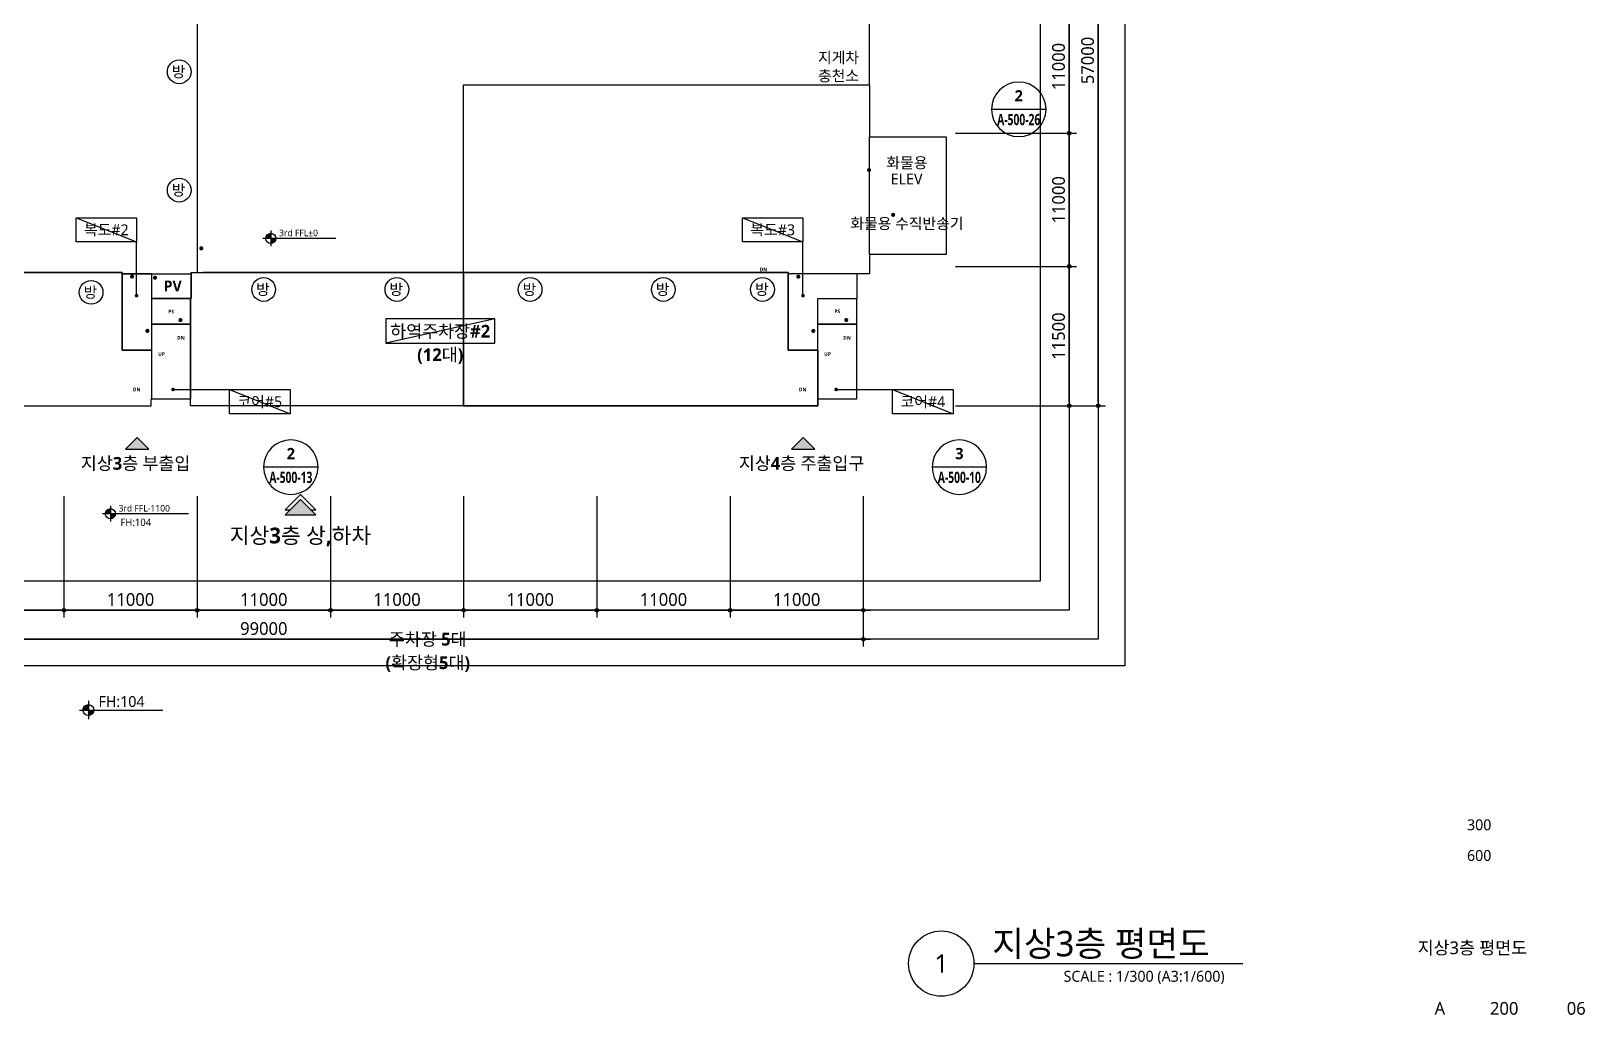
# Model space of a CAD drawing. Header units: millimetres. Extents: x -867282 to 190005487, y -1022614 to 455456909.
# Drawn here: x 1373665 to 1501965, y 7641 to 88844 of the extents above; entities that cross this region are included whole.
import ezdxf
from ezdxf.enums import TextEntityAlignment as Align

# ---------------------------------------------------------------- set-up
doc = ezdxf.new("R2010")
doc.units = ezdxf.units.MM
doc.header["$LTSCALE"] = 400
doc.header["$MEASUREMENT"] = 0
doc.header["$PDSIZE"] = -10
doc.layers.get('0').update_dxf_attribs({"linetype": 'CONTINUOUS'})
doc.layers.get('Defpoints').update_dxf_attribs({"color": 153, "linetype": 'CONTINUOUS'})
for name, color, linetype in [('A-ANNO-ENT', 1, 'CONTINUOUS'), ('A-ANNO-GRA1', 7, 'CONTINUOUS'), ('A-ANNO-PONT', 7, 'CONTINUOUS'), ('A-ANNO-SYMB', 7, 'CONTINUOUS'), ('A-ANNO-TEXT1', 7, 'CONTINUOUS'), ('A-ANNO-TEXT2', 3, 'CONTINUOUS'), ('A-ANNO-TITL', 7, 'CONTINUOUS'), ('A-FLOR-MARK-ARCH', 1, 'CONTINUOUS'), ('A-ST-AXIS-DIM', 7, 'CONTINUOUS'), ('AA-MKXS', 3, 'CONTINUOUS'), ('AA-XXXX-TXT1', 2, 'CONTINUOUS')]:
    doc.layers.add(name, color=color, linetype=linetype)
doc.layers.add('A-XXXX-SYMB', color=7, linetype='CONTINUOUS', lineweight=25)
doc.layers.add('Defpoint', color=161, linetype='CONTINUOUS', plot=False)
doc.layers.add('면적', color=210, linetype='CONTINUOUS', plot=False)
doc.styles.add('2020음성 1차', font='')
doc.styles.add('SAMOO', font='romans.shx', dxfattribs={"bigfont": 'whgtxt.shx'})
doc.styles.add('SH_대대리576', font='malgun.ttf')
doc.styles.add('SH_진천_나눔', font='')
doc.styles.get('2020음성 1차').set_extended_font_data('NanumGothic', bold=True)
doc.styles.get('SH_진천_나눔').set_extended_font_data('NanumGothic', bold=True)
doc.dimstyles.new('SHP 600', dxfattribs={"dimscale": 300, "dimtxt": 3.5, "dimasz": 1, "dimexe": 2, "dimexo": 2, "dimgap": 1, "dimtad": 1, "dimdec": 0, "dimzin": 0, "dimdsep": 46, "dimtxsty": 'SH_대대리576', "dimblk": 'DIMDOT', "dimcen": 0.09, "dimclrt": 3, "dimadec": 0, "dimazin": 1, "dimtfac": 1, "dimtdec": 0, "dimtix": 1, "dimtmove": 2, "dimatfit": 0, "dimldrblk": 'DIMDOT', "dimfxl": 1, "dimtolj": 1, "dimtzin": 0, "dimarcsym": 0})

# ---------------------------------------------------------------- blocks, each defined once
blk = doc.blocks.new('DIMDOT')
at = {"color": 0}
blk.add_line((-2, 0), (2, 0), dxfattribs=at)
for radius in [0.5, 0.25]:
    blk.add_circle((0, 0), radius, dxfattribs=at)
blk = doc.blocks.new('*D222')
at = {"layer": 'A-ST-AXIS-DIM', "color": 0, "lineweight": -2, "transparency": 16777216}
for p, q in [((1449982, 91416), (1459982, 91416)), ((1459382, 80716), (1459382, 91116)), ((1449982, 80416), (1459982, 80416))]:
    blk.add_line(p, q, dxfattribs=at)
at = {"layer": 'Defpoints', "color": 0, "transparency": 16777216}
for p in [(1449382, 91416), (1459382, 91416), (1449382, 80416)]:
    blk.add_point(p, dxfattribs=at)
at = {"layer": 'A-ST-AXIS-DIM', "color": 0, "linetype": 'ByBlock', "lineweight": -2, "transparency": 16777216, "xscale": 300, "yscale": 300, "zscale": 300}
for p, rotation in [((1459382, 91416), 90), ((1459382, 80416), 270)]:
    blk.add_blockref('DIMDOT', p, dxfattribs=dict(at, rotation=rotation))
at = {"layer": 'A-ST-AXIS-DIM', "color": 3, "transparency": 16777216, "insert": (1458506, 85916), "char_height": 1050, "attachment_point": 5, "rotation": 90, "style": 'SH_대대리576'}
blk.add_mtext('\\A1;11000', dxfattribs=at)
blk = doc.blocks.new('*D223')
at = {"layer": 'A-ST-AXIS-DIM', "color": 0, "lineweight": -2, "transparency": 16777216}
for p, q in [((1449982, 80416), (1459982, 80416)), ((1459382, 69716), (1459382, 80116)), ((1449982, 69416), (1459982, 69416))]:
    blk.add_line(p, q, dxfattribs=at)
at = {"layer": 'Defpoints', "color": 0, "transparency": 16777216}
for p in [(1449382, 80416), (1459382, 80416), (1449382, 69416)]:
    blk.add_point(p, dxfattribs=at)
at = {"layer": 'A-ST-AXIS-DIM', "color": 0, "linetype": 'ByBlock', "lineweight": -2, "transparency": 16777216, "xscale": 300, "yscale": 300, "zscale": 300}
for p, rotation in [((1459382, 80416), 90), ((1459382, 69416), 270)]:
    blk.add_blockref('DIMDOT', p, dxfattribs=dict(at, rotation=rotation))
at = {"layer": 'A-ST-AXIS-DIM', "color": 3, "transparency": 16777216, "insert": (1458506, 74916), "char_height": 1050, "attachment_point": 5, "rotation": 90, "style": 'SH_대대리576'}
blk.add_mtext('\\A1;11000', dxfattribs=at)
blk = doc.blocks.new('*D224')
at = {"layer": 'A-ST-AXIS-DIM', "color": 0, "lineweight": -2, "transparency": 16777216}
for p, q in [((1449982, 69416), (1459982, 69416)), ((1459382, 58216), (1459382, 69116)), ((1449982, 57916), (1459982, 57916))]:
    blk.add_line(p, q, dxfattribs=at)
at = {"layer": 'Defpoints', "color": 0, "transparency": 16777216}
for p in [(1449382, 69416), (1459382, 69416), (1449382, 57916)]:
    blk.add_point(p, dxfattribs=at)
at = {"layer": 'A-ST-AXIS-DIM', "color": 0, "linetype": 'ByBlock', "lineweight": -2, "transparency": 16777216, "xscale": 300, "yscale": 300, "zscale": 300}
for p, rotation in [((1459382, 69416), 90), ((1459382, 57916), 270)]:
    blk.add_blockref('DIMDOT', p, dxfattribs=dict(at, rotation=rotation))
at = {"layer": 'A-ST-AXIS-DIM', "color": 3, "transparency": 16777216, "insert": (1458505, 63666), "char_height": 1050, "attachment_point": 5, "rotation": 90, "style": 'SH_대대리576'}
blk.add_mtext('\\A1;11500', dxfattribs=at)
blk = doc.blocks.new('*D225')
at = {"layer": 'A-ST-AXIS-DIM', "color": 0, "lineweight": -2, "transparency": 16777216}
for p, q in [((1449982, 114916), (1462382, 114916)), ((1461782, 58216), (1461782, 114616)), ((1449982, 57916), (1462382, 57916))]:
    blk.add_line(p, q, dxfattribs=at)
at = {"layer": 'Defpoints', "color": 0, "transparency": 16777216}
for p in [(1449382, 114916), (1461782, 114916), (1449382, 57916)]:
    blk.add_point(p, dxfattribs=at)
at = {"layer": 'A-ST-AXIS-DIM', "color": 0, "linetype": 'ByBlock', "lineweight": -2, "transparency": 16777216, "xscale": 300, "yscale": 300, "zscale": 300}
for p, rotation in [((1461782, 114916), 90), ((1461782, 57916), 270)]:
    blk.add_blockref('DIMDOT', p, dxfattribs=dict(at, rotation=rotation))
at = {"layer": 'A-ST-AXIS-DIM', "color": 3, "transparency": 16777216, "insert": (1460905, 86416), "char_height": 1050, "attachment_point": 5, "rotation": 90, "style": 'SH_대대리576'}
blk.add_mtext('\\A1;57000', dxfattribs=at)
blk = doc.blocks.new('*D228')
at = {"layer": 'A-ST-AXIS-DIM', "color": 0, "lineweight": -2, "transparency": 16777216}
for p, q in [((1365382, 50445), (1365382, 40445)), ((1376382, 50445), (1376382, 40445)), ((1365682, 41045), (1376082, 41045))]:
    blk.add_line(p, q, dxfattribs=at)
at = {"layer": 'Defpoints', "color": 0, "transparency": 16777216}
for p in [(1365382, 51045), (1376382, 51045), (1376382, 41045)]:
    blk.add_point(p, dxfattribs=at)
at = {"layer": 'A-ST-AXIS-DIM', "color": 0, "linetype": 'ByBlock', "lineweight": -2, "transparency": 16777216, "xscale": 300, "yscale": 300, "zscale": 300, "rotation": 180}
blk.add_blockref('DIMDOT', (1365382, 41045), dxfattribs=at)
at = {"layer": 'A-ST-AXIS-DIM', "color": 0, "linetype": 'ByBlock', "lineweight": -2, "transparency": 16777216, "xscale": 300, "yscale": 300, "zscale": 300}
blk.add_blockref('DIMDOT', (1376382, 41045), dxfattribs=at)
at = {"layer": 'A-ST-AXIS-DIM', "color": 3, "transparency": 16777216, "insert": (1370882, 41921), "char_height": 1050, "attachment_point": 5, "style": 'SH_대대리576'}
blk.add_mtext('\\A1;11000', dxfattribs=at)
blk = doc.blocks.new('*D229')
at = {"layer": 'A-ST-AXIS-DIM', "color": 0, "lineweight": -2, "transparency": 16777216}
for p, q in [((1376382, 50445), (1376382, 40445)), ((1387382, 50445), (1387382, 40445)), ((1376682, 41045), (1387082, 41045))]:
    blk.add_line(p, q, dxfattribs=at)
at = {"layer": 'Defpoints', "color": 0, "transparency": 16777216}
for p in [(1376382, 51045), (1387382, 51045), (1387382, 41045)]:
    blk.add_point(p, dxfattribs=at)
at = {"layer": 'A-ST-AXIS-DIM', "color": 0, "linetype": 'ByBlock', "lineweight": -2, "transparency": 16777216, "xscale": 300, "yscale": 300, "zscale": 300, "rotation": 180}
blk.add_blockref('DIMDOT', (1376382, 41045), dxfattribs=at)
at = {"layer": 'A-ST-AXIS-DIM', "color": 0, "linetype": 'ByBlock', "lineweight": -2, "transparency": 16777216, "xscale": 300, "yscale": 300, "zscale": 300}
blk.add_blockref('DIMDOT', (1387382, 41045), dxfattribs=at)
at = {"layer": 'A-ST-AXIS-DIM', "color": 3, "transparency": 16777216, "insert": (1381882, 41921), "char_height": 1050, "attachment_point": 5, "style": 'SH_대대리576'}
blk.add_mtext('\\A1;11000', dxfattribs=at)
blk = doc.blocks.new('*D230')
at = {"layer": 'A-ST-AXIS-DIM', "color": 0, "lineweight": -2, "transparency": 16777216}
for p, q in [((1387382, 50445), (1387382, 40445)), ((1398382, 50445), (1398382, 40445)), ((1387682, 41045), (1398082, 41045))]:
    blk.add_line(p, q, dxfattribs=at)
at = {"layer": 'Defpoints', "color": 0, "transparency": 16777216}
for p in [(1387382, 51045), (1398382, 51045), (1398382, 41045)]:
    blk.add_point(p, dxfattribs=at)
at = {"layer": 'A-ST-AXIS-DIM', "color": 0, "linetype": 'ByBlock', "lineweight": -2, "transparency": 16777216, "xscale": 300, "yscale": 300, "zscale": 300, "rotation": 180}
blk.add_blockref('DIMDOT', (1387382, 41045), dxfattribs=at)
at = {"layer": 'A-ST-AXIS-DIM', "color": 0, "linetype": 'ByBlock', "lineweight": -2, "transparency": 16777216, "xscale": 300, "yscale": 300, "zscale": 300}
blk.add_blockref('DIMDOT', (1398382, 41045), dxfattribs=at)
at = {"layer": 'A-ST-AXIS-DIM', "color": 3, "transparency": 16777216, "insert": (1392882, 41921), "char_height": 1050, "attachment_point": 5, "style": 'SH_대대리576'}
blk.add_mtext('\\A1;11000', dxfattribs=at)
blk = doc.blocks.new('*D231')
at = {"layer": 'A-ST-AXIS-DIM', "color": 0, "lineweight": -2, "transparency": 16777216}
for p, q in [((1398382, 50445), (1398382, 40445)), ((1409382, 50445), (1409382, 40445)), ((1398682, 41045), (1409082, 41045))]:
    blk.add_line(p, q, dxfattribs=at)
at = {"layer": 'Defpoints', "color": 0, "transparency": 16777216}
for p in [(1398382, 51045), (1409382, 51045), (1409382, 41045)]:
    blk.add_point(p, dxfattribs=at)
at = {"layer": 'A-ST-AXIS-DIM', "color": 0, "linetype": 'ByBlock', "lineweight": -2, "transparency": 16777216, "xscale": 300, "yscale": 300, "zscale": 300, "rotation": 180}
blk.add_blockref('DIMDOT', (1398382, 41045), dxfattribs=at)
at = {"layer": 'A-ST-AXIS-DIM', "color": 0, "linetype": 'ByBlock', "lineweight": -2, "transparency": 16777216, "xscale": 300, "yscale": 300, "zscale": 300}
blk.add_blockref('DIMDOT', (1409382, 41045), dxfattribs=at)
at = {"layer": 'A-ST-AXIS-DIM', "color": 3, "transparency": 16777216, "insert": (1403882, 41921), "char_height": 1050, "attachment_point": 5, "style": 'SH_대대리576'}
blk.add_mtext('\\A1;11000', dxfattribs=at)
blk = doc.blocks.new('*D232')
at = {"layer": 'A-ST-AXIS-DIM', "color": 0, "lineweight": -2, "transparency": 16777216}
for p, q in [((1409382, 50445), (1409382, 40445)), ((1420382, 50445), (1420382, 40445)), ((1409682, 41045), (1420082, 41045))]:
    blk.add_line(p, q, dxfattribs=at)
at = {"layer": 'Defpoints', "color": 0, "transparency": 16777216}
for p in [(1409382, 51045), (1420382, 51045), (1420382, 41045)]:
    blk.add_point(p, dxfattribs=at)
at = {"layer": 'A-ST-AXIS-DIM', "color": 0, "linetype": 'ByBlock', "lineweight": -2, "transparency": 16777216, "xscale": 300, "yscale": 300, "zscale": 300, "rotation": 180}
blk.add_blockref('DIMDOT', (1409382, 41045), dxfattribs=at)
at = {"layer": 'A-ST-AXIS-DIM', "color": 0, "linetype": 'ByBlock', "lineweight": -2, "transparency": 16777216, "xscale": 300, "yscale": 300, "zscale": 300}
blk.add_blockref('DIMDOT', (1420382, 41045), dxfattribs=at)
at = {"layer": 'A-ST-AXIS-DIM', "color": 3, "transparency": 16777216, "insert": (1414882, 41921), "char_height": 1050, "attachment_point": 5, "style": 'SH_대대리576'}
blk.add_mtext('\\A1;11000', dxfattribs=at)
blk = doc.blocks.new('*D233')
at = {"layer": 'A-ST-AXIS-DIM', "color": 0, "lineweight": -2, "transparency": 16777216}
for p, q in [((1420382, 50445), (1420382, 40445)), ((1431382, 50445), (1431382, 40445)), ((1420682, 41045), (1431082, 41045))]:
    blk.add_line(p, q, dxfattribs=at)
at = {"layer": 'Defpoints', "color": 0, "transparency": 16777216}
for p in [(1420382, 51045), (1431382, 51045), (1431382, 41045)]:
    blk.add_point(p, dxfattribs=at)
at = {"layer": 'A-ST-AXIS-DIM', "color": 0, "linetype": 'ByBlock', "lineweight": -2, "transparency": 16777216, "xscale": 300, "yscale": 300, "zscale": 300, "rotation": 180}
blk.add_blockref('DIMDOT', (1420382, 41045), dxfattribs=at)
at = {"layer": 'A-ST-AXIS-DIM', "color": 0, "linetype": 'ByBlock', "lineweight": -2, "transparency": 16777216, "xscale": 300, "yscale": 300, "zscale": 300}
blk.add_blockref('DIMDOT', (1431382, 41045), dxfattribs=at)
at = {"layer": 'A-ST-AXIS-DIM', "color": 3, "transparency": 16777216, "insert": (1425882, 41921), "char_height": 1050, "attachment_point": 5, "style": 'SH_대대리576'}
blk.add_mtext('\\A1;11000', dxfattribs=at)
blk = doc.blocks.new('*D234')
at = {"layer": 'A-ST-AXIS-DIM', "color": 0, "lineweight": -2, "transparency": 16777216}
for p, q in [((1431382, 50445), (1431382, 40445)), ((1442382, 50445), (1442382, 40445)), ((1431682, 41045), (1442082, 41045))]:
    blk.add_line(p, q, dxfattribs=at)
at = {"layer": 'Defpoints', "color": 0, "transparency": 16777216}
for p in [(1431382, 51045), (1442382, 51045), (1442382, 41045)]:
    blk.add_point(p, dxfattribs=at)
at = {"layer": 'A-ST-AXIS-DIM', "color": 0, "linetype": 'ByBlock', "lineweight": -2, "transparency": 16777216, "xscale": 300, "yscale": 300, "zscale": 300, "rotation": 180}
blk.add_blockref('DIMDOT', (1431382, 41045), dxfattribs=at)
at = {"layer": 'A-ST-AXIS-DIM', "color": 0, "linetype": 'ByBlock', "lineweight": -2, "transparency": 16777216, "xscale": 300, "yscale": 300, "zscale": 300}
blk.add_blockref('DIMDOT', (1442382, 41045), dxfattribs=at)
at = {"layer": 'A-ST-AXIS-DIM', "color": 3, "transparency": 16777216, "insert": (1436882, 41921), "char_height": 1050, "attachment_point": 5, "style": 'SH_대대리576'}
blk.add_mtext('\\A1;11000', dxfattribs=at)
blk = doc.blocks.new('*D235')
at = {"layer": 'A-ST-AXIS-DIM', "color": 0, "lineweight": -2, "transparency": 16777216}
for p, q in [((1343382, 50445), (1343382, 38045)), ((1442382, 50445), (1442382, 38045)), ((1343682, 38645), (1442082, 38645))]:
    blk.add_line(p, q, dxfattribs=at)
at = {"layer": 'Defpoints', "color": 0, "transparency": 16777216}
for p in [(1343382, 51045), (1442382, 51045), (1442382, 38645)]:
    blk.add_point(p, dxfattribs=at)
at = {"layer": 'A-ST-AXIS-DIM', "color": 0, "linetype": 'ByBlock', "lineweight": -2, "transparency": 16777216, "xscale": 300, "yscale": 300, "zscale": 300, "rotation": 180}
blk.add_blockref('DIMDOT', (1343382, 38645), dxfattribs=at)
at = {"layer": 'A-ST-AXIS-DIM', "color": 0, "linetype": 'ByBlock', "lineweight": -2, "transparency": 16777216, "xscale": 300, "yscale": 300, "zscale": 300}
blk.add_blockref('DIMDOT', (1442382, 38645), dxfattribs=at)
at = {"layer": 'A-ST-AXIS-DIM', "color": 3, "transparency": 16777216, "insert": (1392882, 39524), "char_height": 1050, "attachment_point": 5, "style": 'SH_대대리576'}
blk.add_mtext('\\A1;99000', dxfattribs=at)
blk = doc.blocks.new('*U394')
at = {"layer": 'A-ANNO-TITL'}
blk.add_line((0, 0), (3700, 0), dxfattribs=at)
blk.add_circle((-450, 0), 450, dxfattribs=at)
at = {"layer": 'AA-XXXX-TXT1', "style": 'SH_대대리576'}
blk.add_attdef('DWG.TITLE', (250, 100), '', height=350, dxfattribs=at)
at = {"layer": 'AA-XXXX-TXT1', "color": 7, "style": 'SH_대대리576'}
blk.add_attdef('NO1', text='', height=300, dxfattribs=at).set_placement((-450, 0), align=Align.MIDDLE)
at = {"layer": 'AA-XXXX-TXT1', "style": 'SH_대대리576'}
blk.add_attdef('SCALE', text='', height=150, dxfattribs=at).set_placement((3450, -100), align=Align.TOP_RIGHT)
blk = doc.blocks.new('A$C2E1A0DD2')
at = {"layer": 'A-ANNO-SYMB'}
h = blk.add_hatch(color=256, dxfattribs=at)
h.paths.add_polyline_path([(750, 1200, 0.4142136), (300, 750), (750, 750)])
h.paths.add_polyline_path([(1200, 750), (750, 750), (750, 300, 0.4142136)])
for p, q in [((750, 1500), (750, 0)), ((0, 750), (1500, 750))]:
    blk.add_line(p, q, dxfattribs=at)
blk.add_circle((750, 750), 450, dxfattribs=at)
blk = doc.blocks.new('A$C19A65A13')
at = {"layer": 'A-XXXX-SYMB'}
blk.add_line((1500, 750), (6891, 750), dxfattribs=at)
blk.add_blockref('A$C2E1A0DD2', (0, 0), dxfattribs=at)
blk = doc.blocks.new('G$CE9562CCE')
at = {"layer": 'A-ANNO-PONT'}
for points in [[(1814, 2981, 0.4142136), (648, 1814), (1814, 1814)], [(1814, 648, 0.4142136), (2981, 1814), (1814, 1814)]]:
    blk.add_hatch(color=256, dxfattribs=at).paths.add_polyline_path(points)
for p, q in [((1814, 3629), (1814, 0)), ((19728, 1814), (0, 1814))]:
    blk.add_line(p, q, dxfattribs=at)
blk.add_circle((1814, 1814), 1166, dxfattribs=at)
at = {"style": 'SH_대대리576'}
blk.add_attdef('레벨', (3696, 2314), '', height=1500, dxfattribs=at)
blk = doc.blocks.new('G$CF757CB8B')
at = {"layer": 'A-ANNO-PONT'}
for points in [[(1814, 2981, 0.4142136), (648, 1814), (1814, 1814)], [(1814, 648, 0.4142136), (2981, 1814), (1814, 1814)]]:
    blk.add_hatch(color=256, dxfattribs=at).paths.add_polyline_path(points)
for p, q in [((1814, 3629), (1814, 0)), ((16728, 1814), (0, 1814))]:
    blk.add_line(p, q, dxfattribs=at)
blk.add_circle((1814, 1814), 1166, dxfattribs=at)
at = {"style": 'SH_대대리576'}
blk.add_attdef('레벨', (3696, 2314), '', height=1500, dxfattribs=at)
blk = doc.blocks.new('*U392')
at = {"layer": 'AA-MKXS', "color": 3, "linetype": 'Continuous', "ltscale": 5}
blk.add_line((-5.999976, 0), (5.999976, 0), dxfattribs=at)
blk.add_circle((0, 0), 5.999976, dxfattribs=at)
at = {"layer": 'AA-MKXS', "style": 'SAMOO', "width": 0.85}
blk.add_attdef('ViewNUM', text='', height=2.5, dxfattribs=at).set_placement((0, 1), align=Align.BOTTOM_CENTER)
blk.add_attdef('SheetNUM', text='', height=2.5, dxfattribs=at).set_placement((0, -1), align=Align.TOP_CENTER)
blk = doc.blocks.new('G$CF9371588')
blk.add_line((7800, 10975, 103000), (4300, 10975, 103000))
at = {"layer": '면적'}
for p, q in [((100000, 12500, 103000), (100000, 22200, 103000)), ((66500, 0, 103000), (66500, 11000, 103000))]:
    blk.add_line(p, q, dxfattribs=at)
for points in [[(100000, 26500), (100000, 48025), (98950, 48025), (98950, 48150), (95750, 48150), (95750, 56450), (95700, 56450), (95700, 57500), (44500, 57500), (44500, 57000), (43950, 57000), (43950, 56450), (43950, 48150), (40750, 48150), (40750, 56450), (40700, 56450), (40700, 57500), (4300, 57500), (4300, 56450), (4250, 56450), (4250, 48150), (1050, 48150), (1050, 48100), (0, 48100), (0, 22200), (2200, 22200), (5900, 22200), (5900, 17860), (4300, 17860), (4300, 10975), (7800, 10975), (7800, 11000), (38300, 11000), (38300, 10900), (44000, 10900), (44000, 11000), (66500, 11000), (66500, 26500)], [(40750, 56450), (43950, 56450), (43950, 50250), (40750, 50250)], [(40750, 50250), (43950, 50250), (43950, 48150), (40750, 48150)], [(2200, 17260), (2200, 22200), (5900, 22200), (5900, 17860), (4300, 17860), (4300, 17260)], [(2200, 17260), (2200, 15800), (800, 15800), (800, 13450), (4300, 13450), (4300, 17260), (2200, 17260)], [(800, 13450), (800, 10950), (1050, 10950), (4300, 10950), (4300, 13450)], [(4250, 8850), (4250, 10950), (1050, 10950), (1050, 550), (4250, 550), (4250, 6750), (3300, 6750), (3300, 8850)], [(4250, 4600), (4250, 550), (4300, 550), (4300, 0), (40700, 0), (40700, 550), (40750, 550), (40750, 4600), (38300, 4600), (38300, 11000), (7800, 11000), (7800, 4600)], [(4300, 10975), (4300, 10950), (4250, 10950), (4250, 8850), (4250, 8850), (4250, 6750), (4250, 6750), (4250, 4600), (7800, 4600), (7800, 10975)], [(38300, 10900), (38300, 4600), (40750, 4600), (40750, 8850), (40750, 8850), (40750, 8850), (40750, 8850), (40750, 10900)], [(40750, 10900), (44000, 10900), (44000, 8850), (40750, 8850)], [(43950, 0), (43950, 8850), (44000, 8850), (44000, 11000), (93300, 11000), (93300, 4602), (95750, 4602), (95750, 0)], [(93300, 10900), (93300, 4602), (95700, 4602), (95700, 4602), (95750, 4602), (95750, 8850), (99000, 8850), (99000, 8850), (99000, 9000), (99000, 10900)], [(40750, 8850), (43950, 8850), (43950, 6750), (40750, 6750)], [(98950, 6750), (95750, 6750), (95750, 8850), (98950, 8850)], [(40750, 6750), (43950, 6750), (43950, 550), (40750, 550)], [(98950, 550), (95750, 550), (95750, 6750), (98950, 6750)]]:
    blk.add_lwpolyline(points, close=True, dxfattribs=at)
at = {"layer": '면적', "elevation": 103000}
for points in [[(1050, 50250), (4250, 50250), (4250, 56450), (1050, 56450)], [(98950, 50250), (95750, 50250), (95750, 56450), (98950, 56450)], [(1050, 50250), (4250, 50250), (4250, 48150), (1050, 48150)], [(95750, 50250), (98950, 50250), (98950, 48150), (95750, 48150)], [(66500, 11000), (66500, 26500), (100000, 26500), (100000, 22200), (106350, 22200), (106350, 12500), (100000, 12500), (100000, 10900), (93300, 10900), (93300, 11000)], [(66500, 11000), (66500, 0), (95750, 0), (95750, 4602), (93300, 4602), (93300, 11000)], [(3300, 8850), (4250, 8850), (4250, 6750), (3300, 6750)]]:
    blk.add_lwpolyline(points, close=True, dxfattribs=at)
at = {"layer": '면적'}
for points in [[(43950, 48150), (44200, 48150), (44200, 44500), (44500, 44500), (44500, 11000)], [(7800, 11000), (38300, 11000)], [(7800, 11000), (38300, 11000)], [(93300, 11000), (45000, 11000)]]:
    blk.add_lwpolyline(points, dxfattribs=at)

msp = doc.modelspace()

# ---------------------------------------------------------------- hatches: boundary and pattern name
at = {"layer": 'A-ANNO-ENT'}
for points in [[(1383394.3, 54327.4), (1381458.3, 54327.4), (1382426.3, 55295.4)], [(1438381.8, 54327.4), (1436445.8, 54327.4), (1437413.8, 55295.4)], [(1397170.1, 48911.3), (1394653.3, 48911.3), (1395911.7, 50169.7)]]:
    msp.add_hatch(color=256, dxfattribs=at).paths.add_polyline_path(points)

# ---------------------------------------------------------------- linework, layer by layer
for points in [[(1381458.3, 54327.4), (1383394.3, 54327.4), (1382426.3, 55295.4)], [(1436445.8, 54327.4), (1438381.8, 54327.4), (1437413.8, 55295.4)], [(1394653.3, 48911.3), (1397170.1, 48911.3), (1395911.7, 50169.7)]]:
    msp.add_lwpolyline(points, close=True, dxfattribs=at)
msp.add_lwpolyline([(1396750.6, 49330.7), (1397170.1, 49330.7), (1395911.7, 50589.1), (1394653.3, 49330.7), (1395072.8, 49330.7)], dxfattribs=at)
at = {"layer": 'A-ANNO-GRA1'}
for points in [[(1382377.8, 71435.9), (1377377.8, 71435.9), (1377377.8, 73435.9), (1382377.8, 73435.9)], [(1437401.8, 71435.9), (1432401.8, 71435.9), (1432401.8, 73435.9), (1437401.8, 73435.9)], [(1402948.5, 63083.1), (1411948.5, 63083.1), (1411948.5, 65083.1), (1402948.5, 65083.1)], [(1395049.7, 57264.8), (1390049.7, 57264.8), (1390049.7, 59264.8), (1395049.7, 59264.8)], [(1449802.1, 57264.8), (1444802.1, 57264.8), (1444802.1, 59264.8), (1449802.1, 59264.8)]]:
    msp.add_lwpolyline(points, close=True, dxfattribs=at)
for points in [[(1382377.8, 67008.8), (1382377.8, 71435.9)], [(1437401.8, 67008.8), (1437401.8, 71435.9)], [(1385385.7, 59264.8), (1390049.7, 59264.8)], [(1440138.1, 59264.8), (1444802.1, 59264.8)]]:
    msp.add_lwpolyline(points, dxfattribs=at)
at = {"layer": 'A-ANNO-GRA1', "const_width": 150}
for points in [[(1382302.8, 67008.8, 1), (1382452.8, 67008.8, 1)], [(1437326.8, 67008.8, 1), (1437476.8, 67008.8, 1)], [(1385385.7, 59189.8, -1), (1385385.7, 59339.8, -1)], [(1440138.1, 59189.8, -1), (1440138.1, 59339.8, -1)]]:
    msp.add_lwpolyline(points, format="xyb", close=True, dxfattribs=at)
at = {"layer": 'A-ANNO-GRA1'}
for centre in [(1385897.5, 85483.7), (1385897.5, 75716.3), (1378618.7, 67280.3), (1392868.7, 67517.1), (1403868.7, 67517.1), (1414868.7, 67517.1), (1425868.7, 67517.1), (1434057.6, 67517.1)]:
    msp.add_circle(centre, 979.8, dxfattribs=at)
at = {"layer": 'A-FLOR-MARK-ARCH', "const_width": 168.8}
for points in [[(1442772.4, 77376.3, 1), (1442941.2, 77376.3, 1)], [(1387634.2, 70910.3, 1), (1387802.9, 70910.3, 1)], [(1381916.6, 68586.4, 1), (1382085.3, 68586.4, 1)], [(1383813.8, 68488, 1), (1383982.5, 68488, 1)], [(1436927.9, 68567.6, 1), (1437096.7, 68567.6, 1)], [(1383183.4, 64101.9, 1), (1383352.1, 64101.9, 1)], [(1385916.6, 64993.7, 1), (1386085.4, 64993.7, 1)], [(1438170.6, 64095.2, 1), (1438339.4, 64095.2, 1)], [(1440887.9, 64996, 1), (1441056.7, 64996, 1)]]:
    msp.add_lwpolyline(points, format="xyb", close=True, dxfattribs=at)
at = {"layer": 'A-FLOR-MARK-ARCH', "const_width": 168.8, "elevation": 103000}
msp.add_lwpolyline([(1444761.4, 73676.2, 1), (1444930.1, 73676.2, 1)], format="xyb", close=True, dxfattribs=at)
at = {"layer": 'Defpoint'}
for p, q in [((1377377.8, 73435.9), (1382377.8, 71435.9)), ((1432401.8, 73435.9), (1437401.8, 71435.9)), ((1411948.5, 65083.1), (1402948.5, 63083.1)), ((1390049.7, 59264.8), (1395049.7, 57264.8)), ((1444802.1, 59264.8), (1449802.1, 57264.8))]:
    msp.add_line(p, q, dxfattribs=at)
for points in [[(1463981.8, 36444.9), (1292781.8, 36444.9), (1292781.8, 165016.3), (1463981.8, 165016.3)], [(1461781.8, 38644.9), (1294981.8, 38644.9), (1294981.8, 162816.3), (1461781.8, 162816.3)], [(1459381.8, 41044.9), (1297381.8, 41044.9), (1297381.8, 160416.3), (1459381.8, 160416.3)], [(1456981.8, 43444.9), (1299781.8, 43444.9), (1299781.8, 158016.3), (1456981.8, 158016.3)]]:
    msp.add_lwpolyline(points, close=True, dxfattribs=at)

# ---------------------------------------------------------------- block references
for name, p in [('G$CF9371588', (1342881.8, 57916.3)), ('A$C19A65A13', (1377650.4, 32051.7))]:
    msp.add_blockref(name, p)
ref = msp.add_blockref('*U392', (1455217.1, 82383.3), dxfattribs=dict(xscale=-375.0015000059622, yscale=375.0015000059622, zscale=375.0015000059622))
ref.add_attrib('SheetNUM', 'A-500-26', dxfattribs={"layer": 'AA-MKXS', "height": 930, "style": '2020음성 1차', "width": 0.7}).set_placement((1455217.1, 82008.3), align=Align.TOP_CENTER)
ref.add_attrib('ViewNUM', '2', dxfattribs={"layer": 'AA-MKXS', "height": 930, "style": '2020음성 1차'}).set_placement((1455217.1, 82758.3), align=Align.BOTTOM_CENTER)
at = {"xscale": 0.36, "yscale": 0.36, "zscale": 0.36}
for name, p, values in [('G$CF757CB8B', (1392811.3, 71083.3), {'레벨': '3rd FFL%%P0'}), ('G$CE9562CCE', (1379559.8, 48356), {'레벨': '3rd FFL-1100'})]:
    msp.add_blockref(name, p, dxfattribs=at).add_auto_attribs(values)
ref = msp.add_blockref('*U392', (1395113.5, 52852.9), dxfattribs=dict(xscale=-375.0015000059622, yscale=375.0015000059622, zscale=375.0015000059622))
ref.add_attrib('SheetNUM', 'A-500-13', dxfattribs={"layer": 'AA-MKXS', "height": 930, "style": '2020음성 1차', "width": 0.7}).set_placement((1395113.5, 52477.9), align=Align.TOP_CENTER)
ref.add_attrib('ViewNUM', '2', dxfattribs={"layer": 'AA-MKXS', "height": 930, "style": '2020음성 1차'}).set_placement((1395113.5, 53227.9), align=Align.BOTTOM_CENTER)
ref = msp.add_blockref('*U392', (1450313.5, 52852.9), dxfattribs=dict(xscale=-375.0015000059622, yscale=375.0015000059622, zscale=375.0015000059622))
ref.add_attrib('SheetNUM', 'A-500-10', dxfattribs={"layer": 'AA-MKXS', "height": 930, "style": '2020음성 1차', "width": 0.7}).set_placement((1450313.5, 52477.9), align=Align.TOP_CENTER)
ref.add_attrib('ViewNUM', '3', dxfattribs={"layer": 'AA-MKXS', "height": 930, "style": '2020음성 1차'}).set_placement((1450313.5, 53227.9), align=Align.BOTTOM_CENTER)
ref = msp.add_blockref('*U394', (1451518.2, 11877.9), dxfattribs=dict(xscale=6, yscale=6, zscale=6))
ref.add_attrib('SCALE', 'SCALE : 1/300 (A3:1/600)', dxfattribs={"layer": 'A-ANNO-TITL', "height": 900, "style": 'SH_대대리576'}).set_placement((1472218.4, 11277.9), align=Align.TOP_RIGHT)
ref.add_attrib('DWG.TITLE', '지상3층 평면도', (1453018.2, 12477.9), dxfattribs={"layer": 'A-ANNO-TITL', "height": 2087.45, "style": 'SH_대대리576'})
ref.add_attrib('NO1', '1', dxfattribs={"layer": 'A-ANNO-TITL', "color": 7, "height": 1500, "style": 'SH_대대리576'}).set_placement((1448818.2, 11877.9), align=Align.MIDDLE)

# ---------------------------------------------------------------- texts
at = {"color": 1, "style": 'SH_대대리576'}
for height, p in [(600, (1381044.4, 48303.3)), (900, (1379231.7, 33507.7))]:
    msp.add_text('FH:104', height=height, dxfattribs=at).set_placement(p, align=Align.MIDDLE_LEFT)
at = {"layer": 'A-ANNO-TEXT1', "style": 'SH_진천_나눔'}
for p in [(1385279.9, 85040.8), (1385279.9, 75273.5), (1392251.1, 67074.3), (1403251.1, 67074.3), (1414251.1, 67074.3), (1425251.1, 67074.3), (1433440, 67074.3), (1378001.1, 66837.4)]:
    msp.add_text('방', height=900, dxfattribs=at).set_placement(p)
for s, height, p in [('DN', 300, (1434131.8, 69166.3)), ('PV', 900, (1385355.6, 67805.7)), ('PS', 300, (1385231.8, 65691.3)), ('PS', 300, (1440231.8, 65716.3)), ('DN', 300, (1386031.8, 63536.3)), ('DN', 300, (1441031.8, 63536.3)), ('UP', 300, (1384431.8, 62186.3)), ('(12대)', 1050, (1407448.5, 62083.1)), ('UP', 300, (1439431.8, 62186.3)), ('DN', 300, (1382381.8, 59266.3)), ('DN', 300, (1437371.5, 59266.3)), ('지상3층 부출입', 1050, (1382297.7, 53178.9)), ('지상4층 주출입구', 1050, (1437285.2, 53178.9)), ('지상3층 상,하차', 1300, (1395911.7, 47177.9)), ('(확장형5대)', 1050, (1406419.4, 36663.6))]:
    msp.add_text(s, height=height, dxfattribs=at).set_placement(p, align=Align.MIDDLE)
at = {"layer": 'A-ANNO-TEXT2'}
for s, height, style, p in [('화물용', 900, 'SH_대대리576', (1445985.9, 77988)), ('ELEV', 900, 'SH_대대리576', (1445958.4, 76638.9)), ('화물용 수직반송기', 900, 'SH_대대리576', (1445985.9, 72969)), ('복도#2', 900, 'SH_대대리576', (1379877.8, 72435.9)), ('복도#3', 900, 'SH_대대리576', (1434901.8, 72435.9)), ('하역주차장#2', 1050, 'SH_진천_나눔', (1407448.5, 64083.1)), ('코어#5', 900, 'SH_대대리576', (1392549.7, 58264.8)), ('코어#4', 900, 'SH_대대리576', (1447302.1, 58264.8)), ('주차장 5대', 1050, 'SH_진천_나눔', (1406419.4, 38663.6))]:
    msp.add_text(s, height=height, dxfattribs=dict(at, style=style)).set_placement(p, align=Align.MIDDLE)
at = {"layer": 'A-ANNO-TITL', "style": 'SH_대대리576'}
for s, height, p in [('300', 900, (1493235.5, 23333.4)), ('600', 900, (1493235.5, 20800.2)), ('지상3층 평면도', 1050, (1492670.3, 13191.8)), ('A', 1050, (1489987.6, 8181.3)), ('200', 1050, (1495300.8, 8181.3)), ('06', 1050, (1501247.3, 8181.3))]:
    msp.add_text(s, height=height, dxfattribs=at).set_placement(p, align=Align.MIDDLE)
at = {"layer": 'Defpoint', "style": 'SH_대대리576'}
for s, p in [('지게차', (1440335.9, 86668.4)), ('충천소', (1440335.9, 85168.4))]:
    msp.add_text(s, height=900, dxfattribs=at).set_placement(p, align=Align.MIDDLE)

# ---------------------------------------------------------------- dimensions: what is measured, and where the dimension line sits
at = {"layer": 'A-ST-AXIS-DIM'}
for base, p1, p2, angle, picture, middle in [((1461781.8, 114916.3), (1449381.8, 57916.3), (1449381.8, 114916.3), 270, '*D225', (1460904.6, 86416.3)), ((1459381.8, 91416.3), (1449381.8, 80416.3), (1449381.8, 91416.3), 270, '*D222', (1458506.1, 85916.3)), ((1459381.8, 80416.3), (1449381.8, 69416.3), (1449381.8, 80416.3), 270, '*D223', (1458506.1, 74916.3)), ((1459381.8, 69416.3), (1449381.8, 57916.3), (1449381.8, 69416.3), 270, '*D224', (1458504.6, 63666.3)), ((1442381.8, 38644.9), (1343381.8, 51044.9), (1442381.8, 51044.9), 180, '*D235', (1392881.8, 39524.3)), ((1376381.8, 41044.9), (1365381.8, 51044.9), (1376381.8, 51044.9), 180, '*D228', (1370881.8, 41920.6)), ((1387381.8, 41044.9), (1376381.8, 51044.9), (1387381.8, 51044.9), 180, '*D229', (1381881.8, 41920.6)), ((1398381.8, 41044.9), (1387381.8, 51044.9), (1398381.8, 51044.9), 180, '*D230', (1392881.8, 41920.6)), ((1409381.8, 41044.9), (1398381.8, 51044.9), (1409381.8, 51044.9), 180, '*D231', (1403881.8, 41920.6)), ((1420381.8, 41044.9), (1409381.8, 51044.9), (1420381.8, 51044.9), 180, '*D232', (1414881.8, 41920.6)), ((1431381.8, 41044.9), (1420381.8, 51044.9), (1431381.8, 51044.9), 180, '*D233', (1425881.8, 41920.6)), ((1442381.8, 41044.9), (1431381.8, 51044.9), (1442381.8, 51044.9), 180, '*D234', (1436881.8, 41920.6))]:
    dim = msp.add_linear_dim(base=base, p1=p1, p2=p2, angle=angle, dimstyle='SHP 600', dxfattribs=at)
    dim.commit()
    dim.dimension.update_dxf_attribs({"geometry": picture, "text_midpoint": middle})

doc.saveas('drawing.dxf')
